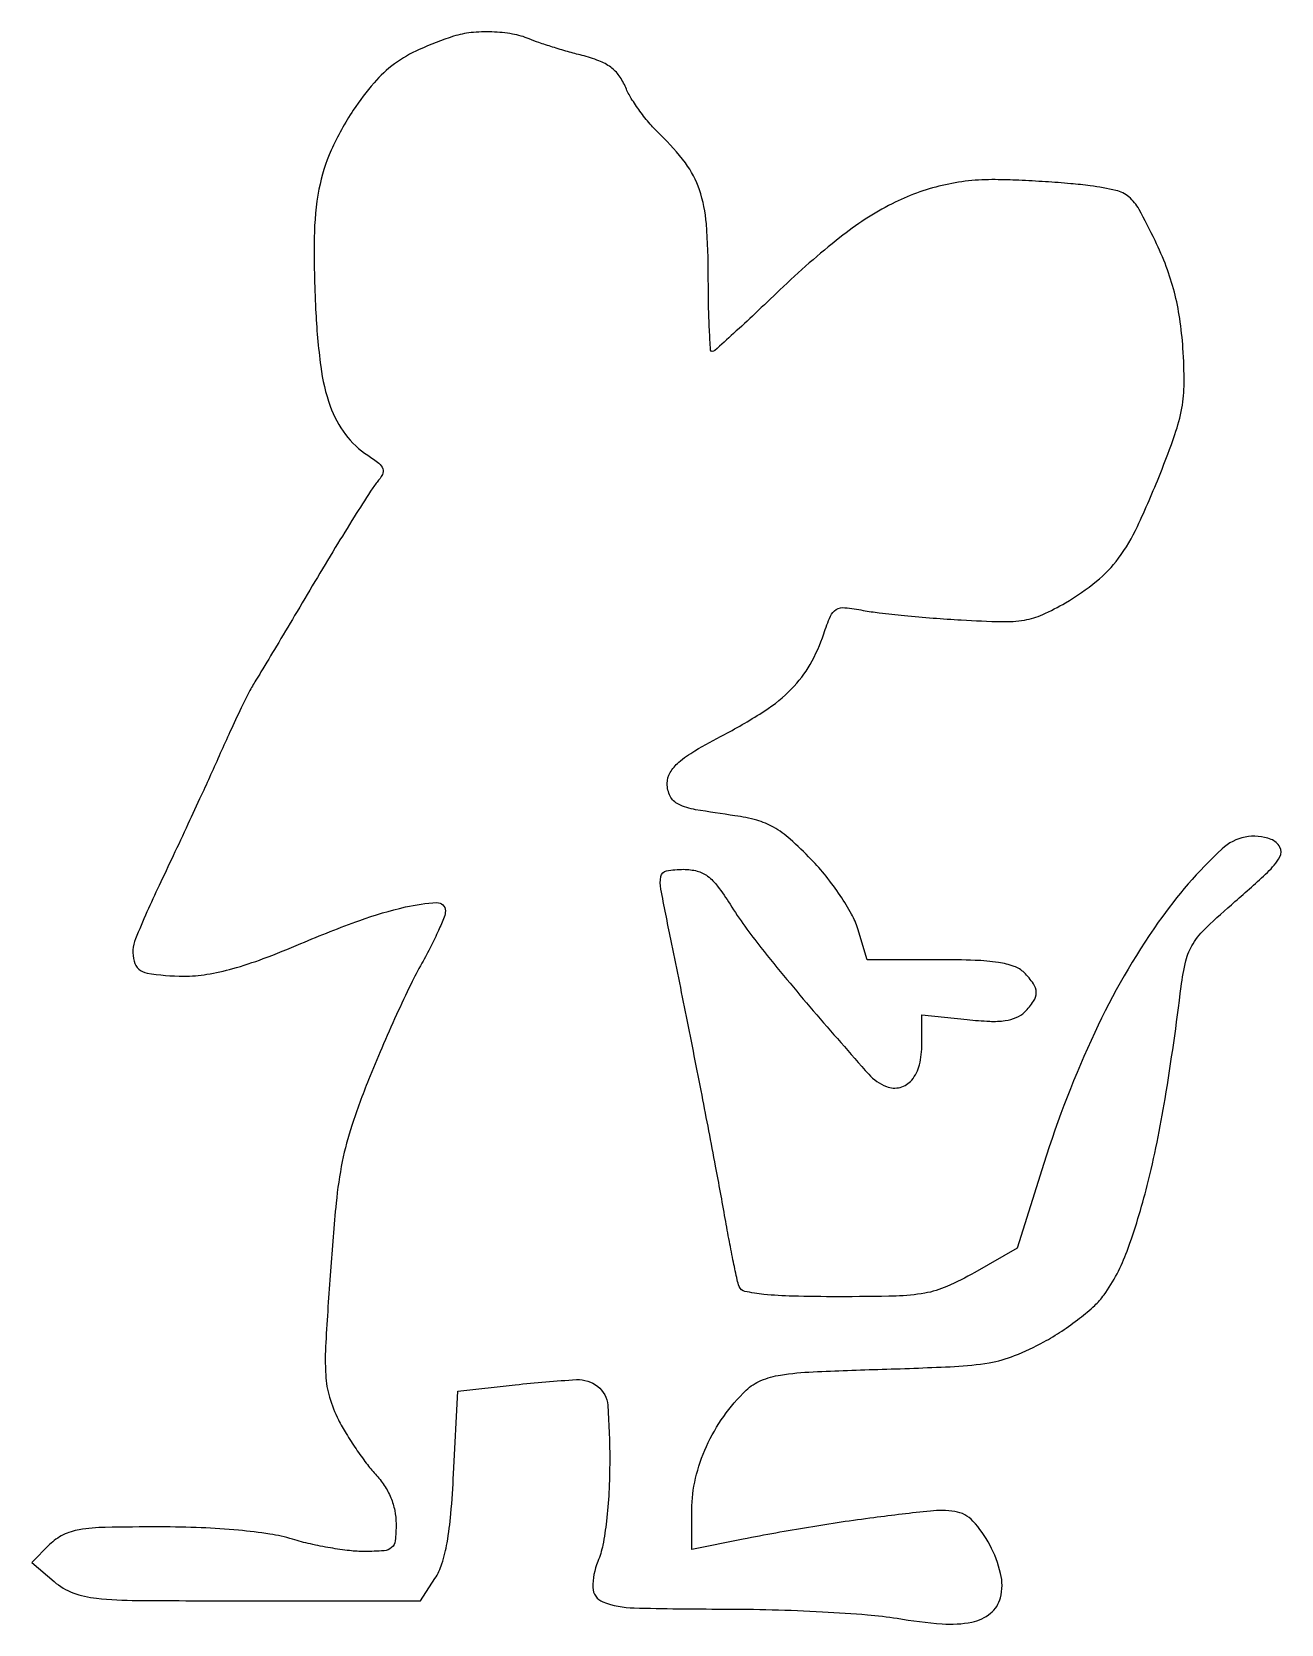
# Model space of a CAD drawing. Extents: x 0 to 152, y 0 to 194.
import ezdxf

# ---------------------------------------------------------------- set-up
doc = ezdxf.new("R2010")
doc.units = 0

msp = doc.modelspace()

# ---------------------------------------------------------------- linework, layer by layer
msp.add_lwpolyline([(51, 193.353189, 0.025673), (46.809643, 191.745138, 0.054341), (43.80588, 189.999962, 0.056675), (41.326783, 187.699075, 0.030283), (38.797335, 184.364053, 0.042047), (36.1092, 179.493295, 0.058335), (34.619438, 174.739877, 0.044474), (34.040415, 168.867626, 0.014485), (34.211081, 160.148275, 0.019965), (34.82857, 153.186217, 0.05363), (35.987525, 148.357213, 0.075579), (37.836693, 144.920013, 0.086795), (40.552766, 142.373469, -0.021425), (41.905693, 141.401703, -0.142244), (42.385165, 140.733596, -0.209059), (42.335761, 140.051415, -0.05385), (41.705326, 139.114052, 0.032493), (40.890758, 138.007824, 0.002504), (38.915257, 134.889753, 0.003422), (36.600896, 131.139252, 0.002604), (34.115021, 127, -0.000382), (31.658859, 122.868745, -0.000519), (29.435127, 119.14375, -0.000343), (27.5622, 116.018651, -0.005862), (26.934393, 115, 0.020312), (26.115794, 113.581598, 0.009215), (25.155521, 111.664583, 0.005238), (23.790633, 108.731036, 0.001064), (21.436528, 103.5, -0.00282), (20.301659, 101.001703, -0.001032), (18.66953, 97.481023, -0.001023), (16.869677, 93.640002, -0.001225), (15.158777, 90.031143, 0.014225), (12.287974, 83.545267, 0.165236), (12.121833, 80.813406, 0.290926), (13.692742, 79.385344, 0.042921), (18.173433, 79, 0.040775), (20.976257, 79.228948, 0.027143), (24.125446, 79.924179, 0.021743), (27.844588, 81.136188, 0.010972), (32.424841, 82.968011, -0.013681), (39.57525, 85.782907, -0.03111), (45.14383, 87.417248, -0.04255), (48.956911, 87.947706, -0.429877), (50, 86.958665, -0.094811), (49.852695, 86.188817, -0.010791), (49.160481, 84.550191, -0.012735), (48.236471, 82.621349, -0.010042), (47.142064, 80.580857, 0.015127), (45.79518, 78.007142, 0.005659), (44.057093, 74.320587, 0.005601), (42.252825, 70.258974, 0.006762), (40.653308, 66.404121, 0.014349), (38.617927, 60.84708, 0.031387), (37.454512, 56.467467, 0.025059), (36.70652, 51.408326, 0.006335), (36.008545, 43.119574, 0.003409), (35.446994, 34.428479, 0.027903), (35.43939, 30.454672, 0.057766), (35.900076, 27.759304, 0.046799), (36.984041, 25.031283, 0.018856), (37.928685, 23.340307, 0.012683), (39.127352, 21.480567, 0.012786), (40.380926, 19.737427, 0.024599), (41.48674, 18.419807, -0.041559), (42.571369, 17.034726, -0.047152), (43.360529, 15.544573, -0.048614), (43.838587, 13.974981, -0.049665), (44, 12.353977, -0.025024), (43.89758, 10.308816, -0.190485), (43.463693, 9.468297, -0.163543), (42.53447, 9.082432, -0.017345), (40.158931, 9, -0.028687), (38.338972, 9.104503, -0.013466), (36.004177, 9.437445, -0.013294), (33.56923, 9.918783, -0.018199), (31.408931, 10.489176, 0.035642), (28.634532, 11.119157, 0.014868), (24.823714, 11.587544, 0.013259), (20.296478, 11.886988, 0.009642), (15.25, 11.989176, 0.004752), (8.602287, 11.932397, 0.035265), (5.452285, 11.652748, 0.075882), (3.48114, 11.020204, 0.081027), (1.837851, 9.837851), (-0.324299, 7.675701), (2.393614, 5.337851, 0.087247), (4.680349, 3.978551, 0.066016), (7.528516, 3.310414, 0.022911), (12.517003, 3.046962, 0.001737), (26.032711, 3), (46.953894, 3), (48.726947, 5.697814, 0.069884), (49.584536, 7.510542, 0.031491), (50.20977, 10.072272, 0.022797), (50.670705, 13.575058, 0.008889), (51, 18.447814), (51.5, 28.5), (58.5, 29.284014, -0.013971), (65.95568, 29.908743, -0.184395), (68.543166, 29.082648, -0.20874), (69.752707, 26.790191, -0.018484), (70, 20.103072, -0.012341), (69.903498, 16.193719, -0.016937), (69.611095, 12.688632, -0.018878), (69.1564, 9.775817, -0.050837), (68.549474, 7.77265, 0.104508), (67.947833, 4.601915, 0.305853), (69.167408, 2.873138, 0.084863), (72.9589, 2.130343, 0.006035), (83.757371, 2, -0.006922), (89.756645, 1.916939, -0.006402), (95.909737, 1.667647, -0.006403), (101.382028, 1.305389, -0.021194), (104.965711, 0.868587, 0.021165), (110.438393, 0.201219, 0.069001), (114.074477, 0.415126, 0.121162), (116.34406, 1.477215, 0.162931), (117.558222, 3.37595, 0.121512), (117.570212, 6.324797, 0.06256), (116.252114, 9.797851, 0.064098), (114.199366, 12.699487, 0.172417), (111.996099, 13.862246, 0.0621), (109.023218, 13.921946, 0.006593), (102.133215, 13.11109, 0.008385), (94.211455, 11.937312, 0.008126), (86.25, 10.487571), (80, 9.244217), (80, 14.064948, -0.058016), (80.446722, 17.901971, -0.048679), (81.771165, 21.780229, -0.04731), (83.869912, 25.437976, -0.047831), (86.612031, 28.621425, -0.092336), (88.40751, 29.797772, -0.060784), (90.79127, 30.46889, -0.027157), (94.745807, 30.860532, -0.003585), (103.165195, 31.174256, 0.004185), (111.967805, 31.512849, 0.03022), (116.183778, 31.966703, 0.053094), (119.279693, 32.836029, 0.029657), (122.826003, 34.501815, 0.021872), (125.01059, 35.817769, 0.019139), (127.17438, 37.376207, 0.019571), (129.020775, 38.936422, 0.052873), (130.156682, 40.220039, 0.067327), (132.960461, 45.549189, 0.026186), (135.407432, 53.529757, 0.020715), (137.59017, 64.094906, 0.010091), (139.541219, 77.729961, -0.029011), (140.115244, 80.885357, -0.081757), (140.987872, 82.942949, -0.061678), (142.612643, 84.92178, -0.011562), (146.091082, 88.078906, 0.008848), (150.050563, 91.633631, 0.074057), (151.547053, 93.508347, 0.26493), (151.556545, 94.715036, 0.175338), (150.48204, 95.645266, 0.287071), (144.512296, 94.480444, 0.051915), (136.756032, 85.551899, 0.044026), (129.028373, 72.164809, 0.032451), (122.82492, 56.201532), (119.574026, 45.903063), (114.415286, 42.951532, -0.026019), (111.04571, 41.249822, -0.060196), (108.338262, 40.425985, -0.038189), (104.846037, 40.079839, -0.005614), (97.735262, 40, -0.005792), (92.273276, 40.063273, -0.020192), (88.754449, 40.28718, -0.025158), (86.454499, 40.644741, -0.258329), (85.750523, 41.25, -0.035), (85.51045, 42.06919, -0.003061), (85.060862, 44.189063, -0.004006), (84.559803, 46.727895, -0.003104), (84.053547, 49.5, 0.003148), (82.889473, 55.87095, 0.001288), (81.231788, 64.509296, 0.001241), (79.345902, 74.075156, 0.001293), (77.438143, 83.5, -0.002956), (76.226057, 89.592126, -0.09296), (76.218292, 91.116275, -0.311281), (76.908699, 91.808835, -0.045884), (78.987455, 92, -0.063618), (80.627796, 91.790442, -0.097839), (81.913065, 91.170875, -0.070909), (83.133715, 89.949182, -0.020602), (84.64535, 87.75, 0.028789), (88.389294, 82.48969, 0.008265), (94.775949, 74.793066, 0.004185), (101.522782, 67.062446, 0.120191), (103.67798, 65.570076, 0.15556), (105.348005, 65.473505, 0.157721), (106.75491, 66.362926, 0.113441), (107.689209, 68.210134, 0.060663), (108, 70.762348), (108, 74.279806), (113.500747, 73.712078, 0.014851), (116.244405, 73.511036, 0.043964), (118.129398, 73.594835, 0.066026), (119.482592, 73.960846, 0.097653), (120.500747, 74.643604, 0.046067), (121.592694, 75.957699, 0.155317), (121.911545, 77.014263, 0.150973), (121.564725, 78.07947, 0.042764), (120.428571, 79.428571, 0.113578), (119.214547, 80.188371, 0.045588), (117.301459, 80.660412, 0.029087), (114.457445, 80.924637, 0.008621), (110.086859, 81), (101.316575, 81), (100.186193, 84.77288, 0.053893), (99.439397, 86.545249, 0.021205), (98.055357, 88.808434, 0.020695), (96.339155, 91.149173, 0.024289), (94.51963, 93.212848, 0.01805), (91.9473, 95.675039, 0.051924), (89.944421, 97.116051, 0.061735), (87.893281, 97.975064, 0.034585), (85.241725, 98.524027, -0.008394), (80.455142, 99.256244, -0.068941), (78.355918, 99.920008, -0.167982), (77.363409, 100.895531, -0.115807), (77, 102.44352, -0.132648), (77.360057, 103.776825, -0.083778), (78.39794, 105.022433, -0.045664), (80.378357, 106.429369, -0.010649), (83.949393, 108.404067, 0.022898), (88.857756, 111.277424, 0.054111), (92.139811, 113.950653, 0.065449), (94.391505, 116.922165, 0.049782), (96.052512, 120.659112, -0.021256), (96.860653, 122.797816, -0.159209), (97.56564, 123.602339, -0.160002), (98.607867, 123.833388, -0.021526), (100.859443, 123.511037, 0.017117), (102.798647, 123.215939, 0.004725), (105.864326, 122.885611, 0.004767), (109.346091, 122.577186, 0.00497), (112.785072, 122.33994, 0.009151), (117.716028, 122.139446, 0.046369), (120.457984, 122.332617, 0.064128), (122.693382, 123.002333, 0.027738), (125.461936, 124.424825, 0.038007), (129.252303, 127.051859, 0.06382), (131.920536, 129.851981, 0.049145), (134.22146, 133.729029, 0.014427), (136.974611, 140.088809, 0.010923), (138.780109, 144.917048, 0.039008), (139.620936, 148.103126, 0.044547), (139.899971, 151.160535, 0.01752), (139.760045, 155.391839, 0.019804), (139.368977, 159.009054, 0.026511), (138.712455, 162.242685, 0.027132), (137.732141, 165.328846, 0.022397), (136.366634, 168.5, 0.011493), (134.417368, 172.296147, 0.093281), (133.188519, 173.805278, 0.119276), (131.611691, 174.594301, 0.023571), (128.478993, 175.162394, 0.011478), (126.104307, 175.423003, 0.005404), (123.026685, 175.655944, 0.005352), (119.796621, 175.830643, 0.007509), (116.909722, 175.912394, 0.060924), (110.457877, 175.210234, 0.060874), (104.363504, 172.97388, 0.049513), (98.013002, 168.883309, 0.023783), (90.711983, 162.496055, -0.002772), (87.693203, 159.622521, -0.004414), (85.075988, 157.201966, -0.001123), (82.774013, 155.119781, -0.185345), (82.461983, 155, -0.39642), (82.275044, 155.175846, -0.002532), (82.135707, 157.658338, -0.007967), (82.033208, 160.579645, -0.004785), (82, 164.04966, 0.018469), (81.760324, 170.535984, 0.062903), (80.924049, 174.671895, 0.079425), (79.207271, 177.940219, 0.042164), (76.161935, 181.36748, -0.0256), (74.919643, 182.675713, -0.019017), (73.681522, 184.237435, -0.01933), (72.624006, 185.804481, -0.040595), (71.954078, 187.110866, 0.057424), (71.158415, 188.541969, 0.07873), (70.124663, 189.588448, 0.066853), (68.68604, 190.376005, 0.030156), (66.631419, 191.027531, -0.007591), (64.881282, 191.496778, -0.006355), (63.038845, 192.046286, -0.006421), (61.367277, 192.59171, -0.017449), (60.202947, 193.034144, 0.05696), (58.172069, 193.627455, 0.033959), (55.664319, 193.885519, 0.033846), (53.12637, 193.801703, 0.053653)], format="xyb", close=True)

doc.saveas('drawing.dxf')
